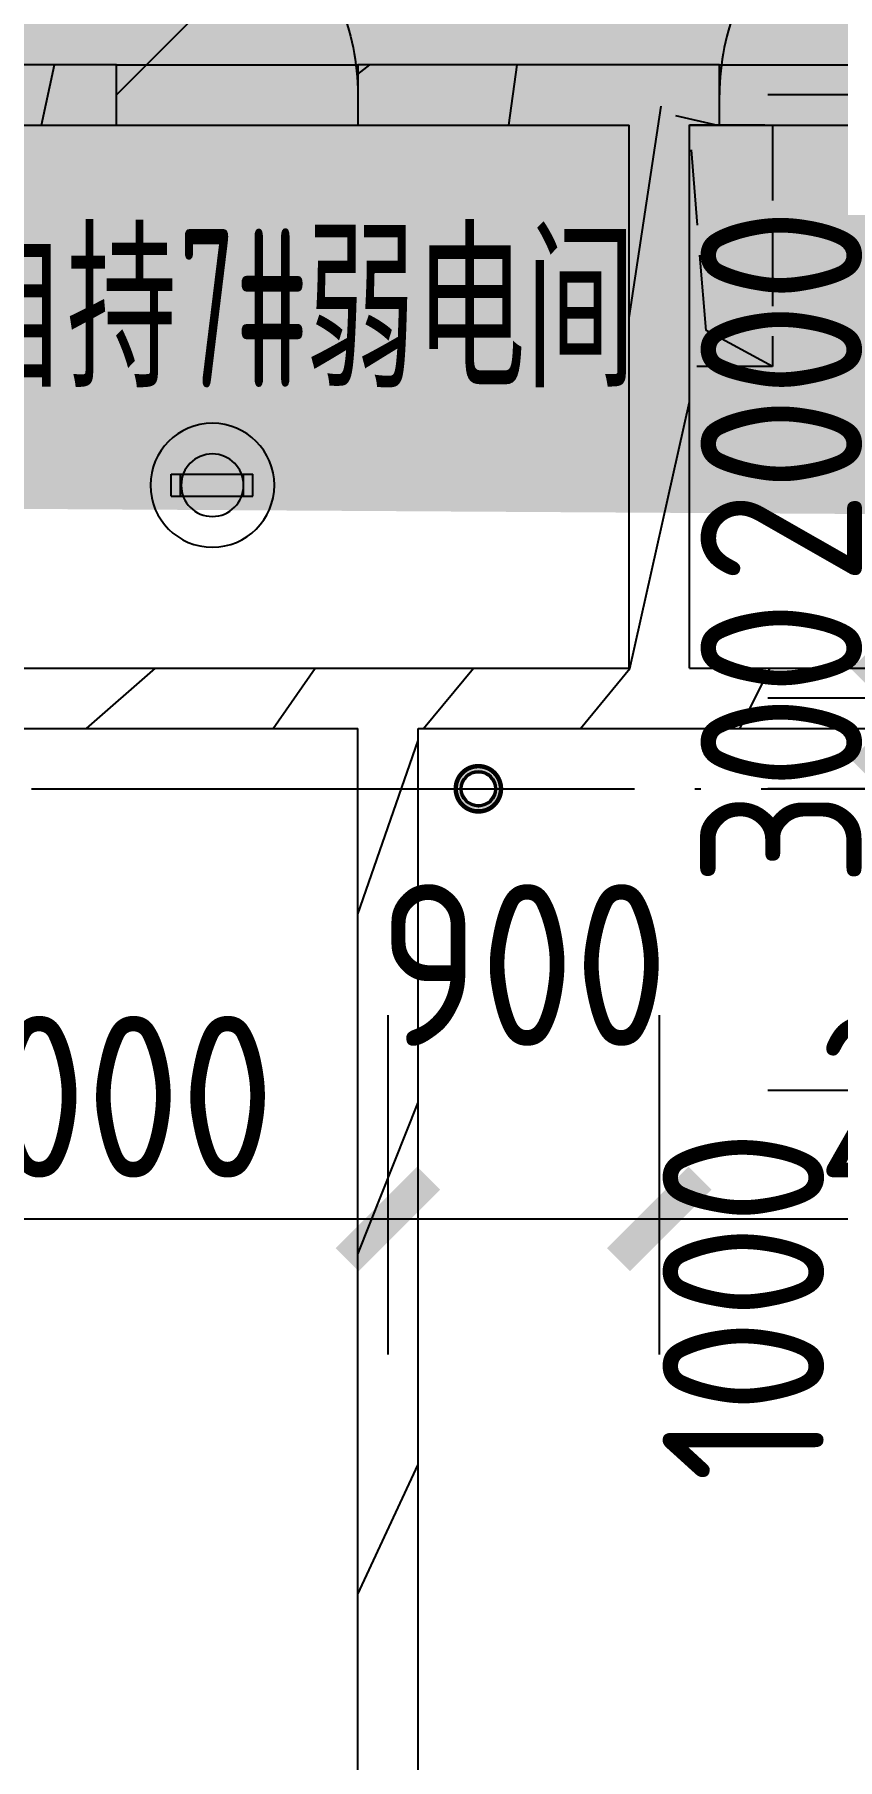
# Model space of a CAD drawing. Header units: inches. Extents: x 0 to 1813292486, y 0 to 3473589894.
# Drawn here: x 600551714 to 600554377, y 3473209201 to 3473214918 of the extents above; entities that cross this region are included whole.
import ezdxf
from ezdxf.enums import TextEntityAlignment as Align

# ---------------------------------------------------------------- set-up
doc = ezdxf.new("R2010")
doc.units = ezdxf.units.IN
doc.header["$LTSCALE"] = 1000
doc.header["$MEASUREMENT"] = 0
for name, pattern in [('AX-MALL-GIRD-200$0$DOTE', [2.4200000000000004, 2, -0.2, 0.02, -0.2]), ('AX-MALL-WALL-P02-QT$0$DOTE', [2.4200000000000004, 2, -0.2, 0.02, -0.2]), ('EX-MALL-2F-DBKD$0$DASH', [0.35, 0.25, -0.1]), ('PX-MALL-P02-LG$0$CONTINOUS', [0])]:
    doc.linetypes.add(name, pattern=pattern)
for name, color, linetype in [('A-Anno-Note', 241, 'Continuous'), ('AX-MALL-DIM-P02$0$A-Anno-Dims', 3, 'Continuous'), ('AX-MALL-DIM-P02$0$A-Detl-Thin', 131, 'Continuous'), ('AX-MALL-GIRD-200$0$A-Grid', 222, 'AX-MALL-GIRD-200$0$DOTE'), ('AX-MALL-P02-200$0$A-Anno-Note', 241, 'Continuous'), ('AX-MALL-WALL-P02$0$A-Anno-Note', 241, 'Continuous'), ('AX-MALL-WALL-P02-QT$0$_T_S__T_ELEV_A-STRS', 7, 'Continuous'), ('AX-MALL-WALL-P02-QT$0$A-Anno-Note', 241, 'Continuous'), ('AX-MALL-WALL-P02-QT$0$A-Detl-Patt', 8, 'Continuous'), ('AX-MALL-WALL-P02-QT$0$A-Detl-Thin', 131, 'Continuous'), ('AX-MALL-WALL-P02-QT$0$A-Wall', 2, 'Continuous'), ('AX-MALL-WALL-P02-QT$0$A-Wall-Patt', 13, 'Continuous'), ('AX-MALL-WALL-P02-QT$0$A-Wind', 4, 'Continuous'), ('AX-MALL-WORD-P02$0$A-Anno-Note', 241, 'Continuous'), ('AX-MALL-ZTKD-P02$0$A-Anno-Note', 241, 'Continuous'), ('EX-MALL-2F-DBKD$0$0电井顶板开洞', 7, 'Continuous'), ('PX-MALL-P02-LG$0$P-Pipe-Risr', 7, 'Continuous'), ('PX-MALL-P02-LG$0$P-Pipe-Risr-Arch', 6, 'Continuous'), ('PX-MALL-P02-LG$0$P-Pipe-Risr-W100', 6, 'Continuous'), ('PX-MALL-P02-LG$0$P-Pipe-Risr-W50', 6, 'Continuous'), ('PX-MALL-P02-LG$0$P-Sewr-Pipe', 123, 'PX-MALL-P02-LG$0$CONTINOUS'), ('PX-MALL-P02-LG$0$PX-DSY-一层平面图$0$PX-B-P01$0$P-Gass-Anno', 41, 'Continuous')]:
    doc.layers.add(name, color=color, linetype=linetype)
doc.styles.add('AX-MALL-DIM-P02$0$_TCH_DIM_T3', font='gbenor.shx')
doc.styles.add('AX-MALL-WORD-P02$0$STANDARD', font='gbenor.shx', dxfattribs={"bigfont": 'gbcbig.shx'})
doc.styles.add('PX-MALL-P02-LG$0$jzfz', font='gbenor.shx', dxfattribs={"bigfont": 'gbcbig.shx'})
doc.dimstyles.new('AX-MALL-DIM-P02$0$_TCH_ARCH&&180', dxfattribs={"dimtxt": 535.5, "dimasz": 270, "dimexe": 450, "dimexo": 450, "dimgap": 137.25, "dimtad": 1, "dimdec": 0, "dimzin": 0, "dimdsep": 46, "dimtxsty": 'AX-MALL-DIM-P02$0$_TCH_DIM_T3', "dimblk": 'AX-MALL-DIM-P02$0$_ArchTick', "dimcen": 0.09, "dimclrt": 7, "dimazin": 2, "dimtfac": 1, "dimtdec": 0, "dimtix": 1, "dimtmove": 2, "dimatfit": 3, "dimfxl": 500, "dimtolj": 1, "dimtzin": 0, "dimarcsym": 0})
pattern_1 = [(45, (0, 359.0227), (-353.55353201463, 353.55353201463), [])]

# ---------------------------------------------------------------- blocks, each defined once
blk = doc.blocks.new('AX-MALL-WORD-P02')
at = {"layer": 'AX-MALL-WORD-P02$0$A-Anno-Note', "style": 'AX-MALL-WORD-P02$0$STANDARD'}
for s, p in [('自持', (600357085.9014206, 3473083379.102857)), ('弱电间', (600358170.3317249, 3473082975.120748))]:
    blk.add_text(s, height=506.3829787234042, rotation=339.5681613092015, dxfattribs=at).set_placement(p)
at = {"layer": 'AX-MALL-WORD-P02$0$A-Anno-Note', "style": 'AX-MALL-WORD-P02$0$STANDARD', "width": 0.6}
blk.add_text('7#', height=525, rotation=339.5681613092015, dxfattribs=at).set_placement((600357776.7547033, 3473083121.739738))
blk = doc.blocks.new('AX-MALL-GIRD-200')
at = {"layer": 'AX-MALL-GIRD-200$0$A-Grid'}
blk.add_line((600218521.0220362, 3473133579.090285), (600576417.0261351, 3473000252.327003), dxfattribs=at)
blk = doc.blocks.new('AX-MALL-WALL-P02-QT$0$tj')
at = {"layer": 'AX-MALL-WALL-P02-QT$0$A-Detl-Patt'}
h = blk.add_hatch(dxfattribs=at)
h.set_pattern_fill('STEEL', color=256, scale=100.0000000000001, angle=50.43183869082386)
h.set_pattern_definition([(75.00000000004839, (-14278.19445574284, 156289.8254051208), (-153.3407249234246, 41.08752340989569), []), (75.00000000004839, (-14317.88195610046, 156358.5661673546), (-153.3407249234246, 41.08752340989569), [])])
edge = h.paths.add_edge_path()
edge.add_line((88101.273016572, 47666.64152574539), (87883.93542659283, 47459.84604215622))
edge.add_line((87883.93542659283, 47459.84604215622), (91571.54751467705, 43584.64122533798))
edge.add_arc((262949.389629302, 558937.705083496), 543101.4133620498, 251.6057364187558, 260.0288666978238)
edge.add_arc((172180.8466627672, -2862.146247219684), 27099.9982179492, 64.7128659603706, 96.9316049602786, ccw=False)
edge.add_arc((262948.9730309481, 558936.3205539446), 543099.9677998082, 261.6155114784545, 271.7251478115656)
edge.add_line((279298.9759148359, 16082.51663446426), (279298.9759315252, 16382.65274763107))
edge.add_arc((262948.9742454757, 558936.3204835369), 542799.9676941936, 261.62020364125146, 271.7261014454634, ccw=False)
edge.add_arc((172180.8456921196, -2862.14609140989), 27400.00151046549, 64.80631838577902, 96.83815911678944)
edge.add_arc((262949.394896181, 558937.7037490648), 542801.4137571028, 251.6136389015772, 260.02417327084333, ccw=False)
edge.add_line((91737.26096642017, 43845.69257831573), (88101.273016572, 47666.64152574539))
blk = doc.blocks.new('EX-MALL-2F-DBKD')
at = {"layer": 'EX-MALL-2F-DBKD$0$0电井顶板开洞', "linetype": 'EX-MALL-2F-DBKD$0$DASH'}
blk.add_lwpolyline([(600359387.2917745, 3473082596.312141), (600359666.5662788, 3473083345.98257), (600359924.2227405, 3473083249.997886), (600359644.9482347, 3473082500.327456)], close=True, dxfattribs=at)
blk.add_lwpolyline([(600359644.9482347, 3473082500.327456), (600359480.4776928, 3473082688.931694), (600359666.5662786, 3473083345.98257)], dxfattribs=at)
blk = doc.blocks.new('AX-MALL-WALL-P02-QT$0$$DorLib2D$00000114')
at = {"color": 0}
blk.add_line((0.4999999999999964, 3.552713678800501e-15), (-0.2071067811864751, 0.7071067811864857), dxfattribs=at)
blk.add_arc((0.5000000000013856, -1.154631945610163e-12), 1.000000000001696, 135, 180, dxfattribs=at)
blk = doc.blocks.new('AX-MALL-WALL-P02-QT')
at = {"layer": 'AX-MALL-WALL-P02-QT$0$A-Wall-Patt'}
h = blk.add_hatch(dxfattribs=at)
h.set_pattern_fill('普通砖', color=256, scale=200, style=0)
h.set_pattern_definition(pattern_1)
h.paths.add_polyline_path([(600356948.9695646, 3473084358.315969), (600357886.0577124, 3473084009.223137), (600357955.8762789, 3473084196.640766), (600356925.079316, 3473084580.642882), (600356878.5336052, 3473084455.697796)])
h = blk.add_hatch(dxfattribs=at)
h.set_pattern_fill('普通砖', color=256, scale=200, style=0)
h.set_pattern_definition(pattern_1)
h.paths.add_polyline_path([(600359642.6349422, 3473083568.273669), (600358705.546796, 3473083917.366501), (600358635.7282296, 3473083729.948872), (600359479.107561, 3473083415.765323), (600359596.0892309, 3473083443.328583)])
h = blk.add_hatch(dxfattribs=at)
h.set_pattern_fill('普通砖', color=256, scale=200, style=0)
h.set_pattern_definition(pattern_1)
h.paths.add_polyline_path([(600359666.5251901, 3473083345.946757), (600359760.2340043, 3473083311.037474), (600359830.0525705, 3473083498.455103), (600359642.6349417, 3473083568.273669), (600359596.0892311, 3473083443.328583)])
h = blk.add_hatch(dxfattribs=at)
h.set_pattern_fill('普通砖', color=256, scale=200, style=0)
h.set_pattern_definition(pattern_1)
h.paths.add_polyline_path([(600358921.176423, 3473081631.624832), (600359038.158093, 3473081659.188092), (600359666.5251901, 3473083345.946757), (600359596.089231, 3473083443.328583), (600359479.107561, 3473083415.765323), (600358850.7404637, 3473081729.006659)])
h = blk.add_hatch(dxfattribs=at)
h.set_pattern_fill('普通砖', color=256, scale=200, style=0)
h.set_pattern_definition(pattern_1)
h.paths.add_polyline_path([(600356203.6207972, 3473082643.994044), (600356157.0750865, 3473082519.048958), (600357937.5425652, 3473081855.772578), (600358054.5242352, 3473081883.335838), (600358101.0699462, 3473082008.280924), (600356320.6024671, 3473082671.557304)])
h = blk.add_hatch(dxfattribs=at)
h.set_pattern_fill('普通砖', color=256, scale=200, style=0)
h.set_pattern_definition(pattern_1)
h.paths.add_polyline_path([(600358054.5242352, 3473081883.335838), (600358124.9601945, 3473081785.954011), (600358874.6307119, 3473081506.679746), (600358921.176423, 3473081631.624832), (600358850.7404637, 3473081729.006659), (600358101.0699462, 3473082008.280924)])
h = blk.add_hatch(dxfattribs=at)
h.set_pattern_fill('普通砖', color=256, scale=200, style=0)
h.set_pattern_definition(pattern_1)
h.paths.add_polyline_path([(600354577.4601306, 3473072557.841636), (600354694.117194, 3473072576.362702), (600358124.9601945, 3473081785.954011), (600358054.5242352, 3473081883.335838), (600357937.5425652, 3473081855.772578), (600354512.6971512, 3473072662.280903)])
h = blk.add_hatch(dxfattribs=at)
h.set_pattern_fill('普通砖', color=256, scale=200, style=0)
h.set_pattern_definition(pattern_1)
h.paths.add_polyline_path([(600358921.176423, 3473081631.624832), (600358874.6307119, 3473081506.679746), (600360936.224635, 3473080738.675516), (600361053.206305, 3473080766.238776), (600361099.7520158, 3473080891.183862), (600359038.158093, 3473081659.188092)])
at = {"layer": 'AX-MALL-WALL-P02-QT$0$_T_S__T_ELEV_A-STRS', "linetype": 'AX-MALL-WALL-P02-QT$0$DOTE', "const_width": 150}
blk.add_lwpolyline([(600234247.8536268, 3473153011.494684), (600262405.5662599, 3473142521.920496), (600259473.1864733, 3473134650.380063), (600277652.6965212, 3473127877.979127), (600276745.0551592, 3473125441.549947), (600276745.055159, 3473125441.549947), (600276046.8694955, 3473123567.373652), (600279607.804453, 3473122240.820894), (600279607.8044529, 3473122240.820893), (600286917.0919989, 3473119517.896807), (600286114.1784856, 3473117362.594068), (600305090.2134603, 3473110293.464231), (600303222.5668081, 3473105280.042639), (600316013.8200127, 3473100514.925489), (600314879.2683095, 3473097469.389009), (600322235.4102613, 3473094729.010282), (600324225.2394023, 3473100070.412719), (600344138.3625215, 3473092652.190045), (600342323.0797966, 3473087779.331682), (600442122.9674294, 3473050600.945104)], dxfattribs=at)
at = {"layer": 'AX-MALL-WALL-P02-QT$0$A-Wall'}
for p, q in [((600357955.8762789, 3473084196.640766), (600356925.079316, 3473084580.642882)), ((600356948.9695646, 3473084358.315969), (600357886.0577124, 3473084009.223137)), ((600357886.0577124, 3473084009.223137), (600357955.8762789, 3473084196.640766)), ((600358705.546796, 3473083917.366501), (600358635.7282296, 3473083729.948872)), ((600359642.6349422, 3473083568.273669), (600358705.546796, 3473083917.366501)), ((600358635.7282296, 3473083729.948872), (600359479.107561, 3473083415.765323)), ((600359830.0525705, 3473083498.455103), (600359642.6349417, 3473083568.273669)), ((600359760.2340043, 3473083311.037474), (600359830.0525705, 3473083498.455103)), ((600358850.7404637, 3473081729.006659), (600359479.107561, 3473083415.765323)), ((600359038.158093, 3473081659.188092), (600359666.5251901, 3473083345.946757)), ((600359666.5251901, 3473083345.946757), (600359760.2340043, 3473083311.037474)), ((600356320.6024671, 3473082671.557304), (600358101.0699462, 3473082008.280924)), ((600356157.0750865, 3473082519.048958), (600357937.5425652, 3473081855.772578)), ((600358101.0699462, 3473082008.280924), (600358850.7404637, 3473081729.006659)), ((600354512.6971512, 3473072662.280903), (600357937.5425652, 3473081855.772578)), ((600354694.117194, 3473072576.362702), (600358124.9601945, 3473081785.954011)), ((600358124.9601945, 3473081785.954011), (600358874.6307119, 3473081506.679746)), ((600359038.158093, 3473081659.188092), (600361099.7520158, 3473080891.183862)), ((600358874.6307119, 3473081506.679746), (600360936.224635, 3473080738.675516))]:
    blk.add_line(p, q, dxfattribs=at)
at = {"layer": 'AX-MALL-WALL-P02-QT$0$A-Wind'}
for p, q in [((600357955.8762786, 3473084196.640766), (600358705.5467961, 3473083917.366501)), ((600357886.0577123, 3473084009.223137), (600358635.7282298, 3473083729.948872)), ((600359830.0525706, 3473083498.455103), (600360579.723088, 3473083219.180838)), ((600359760.2340043, 3473083311.037474), (600360509.9045217, 3473083031.763209))]:
    blk.add_line(p, q, dxfattribs=at)
at = {"layer": 'AX-MALL-WALL-P02-QT$0$A-Anno-Note'}
blk.add_blockref('EX-MALL-2F-DBKD', (0, 0), dxfattribs=at)
at = {"layer": 'AX-MALL-WALL-P02-QT$0$A-Detl-Thin', "rotation": 339.5681613091762}
blk.add_blockref('AX-MALL-WALL-P02-QT$0$tj', (600144118.6961328, 3473128496.287411), dxfattribs=at)
at = {"layer": 'AX-MALL-WALL-P02-QT$0$A-Wind'}
blk.add_blockref('AX-MALL-GIRD-200', (0, 0), dxfattribs=at)
at = {"layer": 'AX-MALL-WALL-P02-QT$0$A-Wind', "yscale": 800, "zscale": 200}
for p, xscale, rotation in [((600358295.8022542, 3473083963.294819), -800, 339.5681612988992), ((600360169.9785461, 3473083265.109156), 800, 339.5681613187875)]:
    blk.add_blockref('AX-MALL-WALL-P02-QT$0$$DorLib2D$00000114', p, dxfattribs=dict(at, xscale=xscale, rotation=rotation))
blk = doc.blocks.new('AX-MALL-WALL-P02')
at = {"layer": 'AX-MALL-WALL-P02$0$A-Anno-Note'}
blk.add_blockref('AX-MALL-WORD-P02', (0, 0), dxfattribs=at)
blk.add_blockref('AX-MALL-WALL-P02-QT', (0, 0), dxfattribs=at)
blk = doc.blocks.new('PX-MALL-P02-LG$0$PX-DSY-一层平面图$0$PX-B-P01$0$A$C3BA02923')
for p, q in [((-205.0528028229019, 54.52846630102431), (200.4903818683233, 54.52846630105341)), ((-205.0528028229019, 54.52846630102431), (-205.0528028229019, -54.52846630098065)), ((-158.9956803772366, 54.52846630102431), (-158.9956803772366, -54.52846630098065)), ((154.4332594227744, 54.52846630102431), (154.4332594227744, -54.52846630098065)), ((200.4903818683233, 54.52846630105341), (200.4903818685561, -54.52846630105341)), ((-205.0528028229019, -54.52846630098065), (200.4903818685561, -54.52846630105341))]:
    blk.add_line(p, q)
for radius in [308.1916796825826, 155.3229930804212]:
    blk.add_circle((0, 0), radius)
blk = doc.blocks.new('PX-MALL-P02-LG$0$P-Risr')
at = {"layer": 'PX-MALL-P02-LG$0$P-Pipe-Risr-W50'}
h = blk.add_hatch(color=0, dxfattribs=at)
edge = h.paths.add_edge_path()
edge.add_ellipse((0, 0), major_axis=(47.05795628796547, 47.05795628796547), ratio=0.9999999999999695, start_angle=225.0000000000009, end_angle=405.0000000000009, ccw=False)
edge.add_ellipse((0, 0), major_axis=(47.05795628796764, 47.05795628796764), ratio=0.9999999999998785, start_angle=133.9675974886221, end_angle=225.0000000000035, ccw=False)
edge.add_line((-66.53919663240958, 1.199087783927098), (-54.4367953546693, 1.199087783927098))
edge.add_ellipse((0, 0), major_axis=(-38.50196423560672, 38.50196423560672), ratio=0.9999999999999859, start_angle=43.73814098242129, end_angle=134.9999999999996)
edge.add_ellipse((0, 0), major_axis=(38.50196423561096, 38.50196423561096), ratio=0.9999999999998216, start_angle=225.0000000000051, end_angle=405.0000000000051)
edge.add_ellipse((0, 0), major_axis=(38.50196423560679, 38.50196423560679), ratio=0.9999999999999831, start_angle=45.00000000000048, end_angle=133.7381409824204)
edge.add_line((-54.43679535467527, 1.199087783927098), (-66.53919663241555, 1.199087783927098))
edge.add_ellipse((0, 0), major_axis=(-47.05795628796762, 47.05795628796762), ratio=0.9999999999998742, start_angle=-45.00000000000358, end_angle=43.967597488629224, ccw=False)
at = {"layer": 'PX-MALL-P02-LG$0$P-Pipe-Risr-Arch', "ltscale": 0.7}
blk.add_circle((0, 0), 59.29000000000001, dxfattribs=at)
at = {"layer": 'PX-MALL-P02-LG$0$P-Pipe-Risr-W100', "color": 0, "const_width": 15}
blk.add_lwpolyline([(-75, 0, 1), (75, 0, 1)], format="xyb", close=True, dxfattribs=at)
at = {"layer": 'PX-MALL-P02-LG$0$P-Pipe-Risr-W50'}
blk.add_circle((0, 0), 54.45000000000001, dxfattribs=at)
at = {"layer": 'PX-MALL-P02-LG$0$P-Pipe-Risr', "style": 'PX-MALL-P02-LG$0$jzfz', "width": 0.6, "flags": 1}
for tag, p in [('SYS-MARK', (0.3310501334344735, -45.65933377496549)), ('RANGE', (0.3337570973526454, -45.67887874227017))]:
    blk.add_attdef(tag, text='', height=0.015625, dxfattribs=at).set_placement(p, align=Align.MIDDLE)
blk = doc.blocks.new('PX-MALL-P02-LG')
at = {"layer": 'PX-MALL-P02-LG$0$P-Sewr-Pipe', "ltscale": 0.7, "rotation": 249.568161364068}
blk.add_blockref('PX-MALL-P02-LG$0$P-Risr', (600358242.5451703, 3473081528.680003), dxfattribs=at)
at = {"layer": 'PX-MALL-P02-LG$0$PX-DSY-一层平面图$0$PX-B-P01$0$P-Gass-Anno', "xscale": -0.6666666666666912, "yscale": 0.6666666666666912, "zscale": 0.6666666666666665, "rotation": 159.5681613098035}
blk.add_blockref('PX-MALL-P02-LG$0$PX-DSY-一层平面图$0$PX-B-P01$0$A$C3BA02923', (600357767.2003244, 3473082779.480603, -1.308702143790567e-07), dxfattribs=at)
blk = doc.blocks.new('AX-MALL-ZTKD-P02')
at = {"layer": 'AX-MALL-ZTKD-P02$0$A-Anno-Note'}
blk.add_blockref('AX-MALL-GIRD-200', (0, 0), dxfattribs=at)
blk = doc.blocks.new('AX-MALL-DIM-P02$0$_ArchTick')
at = {"color": 0, "linetype": 'ByBlock', "const_width": 0.4}
blk.add_lwpolyline([(-0.5, -0.5), (0.5, 0.5)], dxfattribs=at)
blk = doc.blocks.new('*D710')
at = {"layer": 'AX-MALL-DIM-P02$0$A-Anno-Dims', "color": 0, "lineweight": -2, "transparency": 16777216}
for p, q in [((600355825.436882, 3473081628.815208), (600355432.5135193, 3473080574.070498)), ((600355589.6052969, 3473080995.760163), (600357463.7815886, 3473080297.574485)), ((600357699.6131737, 3473080930.629529), (600357306.689811, 3473079875.88482))]:
    blk.add_line(p, q, dxfattribs=at)
at = {"layer": 'AX-MALL-DIM-P02$0$A-Anno-Dims', "color": 0, "lineweight": -2, "transparency": 16777216, "xscale": 270, "yscale": 270, "zscale": 270}
for p, rotation in [((600355589.6052969, 3473080995.760163), 159.568160886164), ((600357463.7815886, 3473080297.574485), 339.568160886164)]:
    blk.add_blockref('AX-MALL-DIM-P02$0$_ArchTick', p, dxfattribs=dict(at, rotation=rotation))
at = {"layer": 'AX-MALL-DIM-P02$0$A-Anno-Dims', "color": 7, "transparency": 16777216, "insert": (600356668.0760423, 3473081026.188022), "char_height": 535.5, "attachment_point": 5, "rotation": 339.568160886164, "style": 'AX-MALL-DIM-P02$0$_TCH_DIM_T3'}
blk.add_mtext('\\A1;2000', dxfattribs=at)
blk = doc.blocks.new('*D711')
at = {"layer": 'AX-MALL-DIM-P02$0$A-Anno-Dims', "color": 0, "lineweight": -2, "transparency": 16777216}
for p, q in [((600357699.6131737, 3473080930.62953), (600357306.6898112, 3473079875.88482)), ((600358542.9924998, 3473080616.445976), (600358150.0691376, 3473079561.701267)), ((600357463.7815886, 3473080297.574485), (600358307.1609149, 3473079983.390932))]:
    blk.add_line(p, q, dxfattribs=at)
at = {"layer": 'AX-MALL-DIM-P02$0$A-Anno-Dims', "color": 0, "lineweight": -2, "transparency": 16777216, "xscale": 270, "yscale": 270, "zscale": 270}
for p, rotation in [((600357463.7815886, 3473080297.574485), 159.5681608980716), ((600358307.1609149, 3473079983.390932), 339.5681608980715)]:
    blk.add_blockref('AX-MALL-DIM-P02$0$_ArchTick', p, dxfattribs=dict(at, rotation=rotation))
at = {"layer": 'AX-MALL-DIM-P02$0$A-Anno-Dims', "color": 7, "transparency": 16777216, "insert": (600358179.2328751, 3473080929.042381), "char_height": 535.5, "attachment_point": 5, "rotation": 339.56816089807154, "style": 'AX-MALL-DIM-P02$0$_TCH_DIM_T3'}
blk.add_mtext('\\A1;900', dxfattribs=at)
blk = doc.blocks.new('*D712')
at = {"layer": 'AX-MALL-DIM-P02$0$A-Anno-Dims', "color": 0, "lineweight": -2, "transparency": 16777216}
for p, q in [((600358542.9924998, 3473080616.445976), (600358150.0691376, 3473079561.701267)), ((600358307.1609149, 3473079983.390932), (600360462.4636524, 3473079180.477401)), ((600360698.2952373, 3473079813.532445), (600360305.371875, 3473078758.787736))]:
    blk.add_line(p, q, dxfattribs=at)
at = {"layer": 'AX-MALL-DIM-P02$0$A-Anno-Dims', "color": 0, "lineweight": -2, "transparency": 16777216, "xscale": 270, "yscale": 270, "zscale": 270}
for p, rotation in [((600358307.1609149, 3473079983.390932), 159.5681608901709), ((600360462.4636524, 3473079180.477401), 339.5681608901709)]:
    blk.add_blockref('AX-MALL-DIM-P02$0$_ArchTick', p, dxfattribs=dict(at, rotation=rotation))
at = {"layer": 'AX-MALL-DIM-P02$0$A-Anno-Dims', "color": 7, "transparency": 16777216, "insert": (600359526.1948833, 3473079961.454865), "char_height": 535.5, "attachment_point": 5, "rotation": 339.5681608901709, "style": 'AX-MALL-DIM-P02$0$_TCH_DIM_T3'}
blk.add_mtext('\\A1;2300', dxfattribs=at)
blk = doc.blocks.new('*D726')
at = {"layer": 'AX-MALL-DIM-P02$0$A-Anno-Dims', "color": 0, "lineweight": -2, "transparency": 16777216}
for p, q in [((600360351.0075896, 3473080743.258944), (600359142.0013603, 3473081193.64924)), ((600359214.5981922, 3473080099.469311), (600359563.6910264, 3473081036.557466)), ((600360001.9147555, 3473079806.170789), (600358792.9085261, 3473080256.561085))]:
    blk.add_line(p, q, dxfattribs=at)
at = {"layer": 'AX-MALL-DIM-P02$0$A-Anno-Dims', "color": 0, "lineweight": -2, "transparency": 16777216, "xscale": 270, "yscale": 270, "zscale": 270}
for p, rotation in [((600359563.6910264, 3473081036.557466), 69.56816132621964), ((600359214.5981922, 3473080099.469311), 249.5681613262196)]:
    blk.add_blockref('AX-MALL-DIM-P02$0$_ArchTick', p, dxfattribs=dict(at, rotation=rotation))
at = {"layer": 'AX-MALL-DIM-P02$0$A-Anno-Dims', "color": 7, "transparency": 16777216, "insert": (600358467.4902849, 3473079615.053851), "char_height": 535.5, "attachment_point": 5, "rotation": 69.56816132621964, "style": 'AX-MALL-DIM-P02$0$_TCH_DIM_T3'}
blk.add_mtext('\\A1;1000', dxfattribs=at)
blk = doc.blocks.new('*D727')
at = {"layer": 'AX-MALL-DIM-P02$0$A-Anno-Dims', "color": 0, "lineweight": -2, "transparency": 16777216}
for p, q in [((600359668.4188752, 3473081317.683909), (600359762.6739397, 3473081570.697709)), ((600360455.7354386, 3473081024.385387), (600359246.7292092, 3473081474.775683)), ((600359563.6910264, 3473081036.557467), (600359668.4188752, 3473081317.683909)), ((600360351.0075898, 3473080743.258945), (600359142.0013604, 3473081193.64924)), ((600359563.6910264, 3473081036.557467), (600359469.435962, 3473080783.543667))]:
    blk.add_line(p, q, dxfattribs=at)
at = {"layer": 'AX-MALL-DIM-P02$0$A-Anno-Dims', "color": 0, "lineweight": -2, "transparency": 16777216, "xscale": 270, "yscale": 270, "zscale": 270}
for p, rotation in [((600359668.4188752, 3473081317.683909), 249.5681613343912), ((600359563.6910264, 3473081036.557467), 69.56816133439125)]:
    blk.add_blockref('AX-MALL-DIM-P02$0$_ArchTick', p, dxfattribs=dict(at, rotation=rotation))
at = {"layer": 'AX-MALL-DIM-P02$0$A-Anno-Dims', "color": 7, "transparency": 16777216, "insert": (600359236.5342513, 3473081318.503284), "char_height": 535.5, "attachment_point": 5, "rotation": 69.56816133439123, "style": 'AX-MALL-DIM-P02$0$_TCH_DIM_T3'}
blk.add_mtext('\\A1;300', dxfattribs=at)
blk = doc.blocks.new('*D728')
at = {"layer": 'AX-MALL-DIM-P02$0$A-Anno-Dims', "color": 0, "lineweight": -2, "transparency": 16777216}
for p, q in [((600361153.921102, 3473082898.561681), (600359944.9148725, 3473083348.951977)), ((600359668.4188752, 3473081317.683908), (600360366.6045387, 3473083191.860203)), ((600360455.7354385, 3473081024.385386), (600359246.7292091, 3473081474.775681))]:
    blk.add_line(p, q, dxfattribs=at)
at = {"layer": 'AX-MALL-DIM-P02$0$A-Anno-Dims', "color": 0, "lineweight": -2, "transparency": 16777216, "xscale": 270, "yscale": 270, "zscale": 270}
for p, rotation in [((600360366.6045387, 3473083191.860203), 69.5681613239682), ((600359668.4188752, 3473081317.683908), 249.5681613239682)]:
    blk.add_blockref('AX-MALL-DIM-P02$0$_ArchTick', p, dxfattribs=dict(at, rotation=rotation))
at = {"layer": 'AX-MALL-DIM-P02$0$A-Anno-Dims', "color": 7, "transparency": 16777216, "insert": (600359637.9910073, 3473082396.154652), "char_height": 535.5, "attachment_point": 5, "rotation": 69.5681613239682, "style": 'AX-MALL-DIM-P02$0$_TCH_DIM_T3'}
blk.add_mtext('\\A1;2000', dxfattribs=at)
blk = doc.blocks.new('*D729')
at = {"layer": 'AX-MALL-DIM-P02$0$A-Anno-Dims', "color": 0, "lineweight": -2, "transparency": 16777216}
for p, q in [((600361956.8346137, 3473085053.864418), (600360747.8283843, 3473085504.254714)), ((600360366.6045387, 3473083191.860203), (600361169.5180504, 3473085347.16294)), ((600361153.9211019, 3473082898.561681), (600359944.9148725, 3473083348.951977))]:
    blk.add_line(p, q, dxfattribs=at)
at = {"layer": 'AX-MALL-DIM-P02$0$A-Anno-Dims', "color": 0, "lineweight": -2, "transparency": 16777216, "xscale": 270, "yscale": 270, "zscale": 270}
for p, rotation in [((600361169.5180504, 3473085347.16294), 69.56816132674665), ((600360366.6045387, 3473083191.860203), 249.5681613267467)]:
    blk.add_blockref('AX-MALL-DIM-P02$0$_ArchTick', p, dxfattribs=dict(at, rotation=rotation))
at = {"layer": 'AX-MALL-DIM-P02$0$A-Anno-Dims', "color": 7, "transparency": 16777216, "insert": (600360388.5405947, 3473084410.894168), "char_height": 535.5, "attachment_point": 5, "rotation": 69.56816132674665, "style": 'AX-MALL-DIM-P02$0$_TCH_DIM_T3'}
blk.add_mtext('\\A1;2300', dxfattribs=at)
blk = doc.blocks.new('AX-MALL-DIM-P02')
at = {"layer": 'AX-MALL-DIM-P02$0$A-Detl-Thin'}
blk.add_blockref('AX-MALL-ZTKD-P02', (-2.384185791015625e-06, 9.5367431640625e-07), dxfattribs=at)
at = {"layer": 'AX-MALL-DIM-P02$0$A-Anno-Dims'}
for p1, p2, distance, picture, middle in [((600361575.6107681, 3473082741.469908), (600362378.5242801, 3473084896.772645), 1290.1734306526648, '*D729', (600360388.5405947, 3473084410.894168)), ((600360877.4251046, 3473080867.293612), (600361575.6107681, 3473082741.469908), 1290.1734302627851, '*D728', (600359637.9910073, 3473082396.154652)), ((600355982.5286593, 3473082050.504873), (600357856.7049512, 3473081352.319194), -1125.5554940036502, '*D710', (600356668.0760423, 3473081026.188022)), ((600360772.697256, 3473080586.167171), (600360877.4251047, 3473080867.293613), 1290.1734308738762, '*D727', (600359236.5342513, 3473081318.503284)), ((600358700.0842773, 3473081038.135641), (600360855.3870149, 3473080235.22211), -1125.5554939620351, '*D712', (600359526.1948833, 3473079961.454865))]:
    dim = blk.add_aligned_dim(p1=p1, p2=p2, distance=distance, dimstyle='AX-MALL-DIM-P02$0$_TCH_ARCH&&180', dxfattribs=at)
    dim.commit()
    dim.dimension.update_dxf_attribs({"geometry": picture, "text_midpoint": middle})
for base, p1, p2, angle, picture, middle in [((600358307.1609149, 3473079983.390932), (600357856.7049509, 3473081352.319194), (600358700.0842772, 3473081038.135641), 339.56816092651815, '*D711', (600358179.2328751, 3473080929.042381)), ((600359563.6910264, 3473081036.557466), (600360423.6044215, 3473079649.079015), (600360772.6972558, 3473080586.16717), 69.56816133575711, '*D726', (600358467.4902849, 3473079615.053851))]:
    dim = blk.add_linear_dim(base=base, p1=p1, p2=p2, angle=angle, dimstyle='AX-MALL-DIM-P02$0$_TCH_ARCH&&180', dxfattribs=at)
    dim.commit()
    dim.dimension.update_dxf_attribs({"geometry": picture, "text_midpoint": middle, "dimtype": 129})
blk = doc.blocks.new('AX-MALL-P02-200')
at = {"layer": 'AX-MALL-P02-200$0$A-Anno-Note'}
blk.add_blockref('AX-MALL-WALL-P02', (0, 0), dxfattribs=at)
for name in ['AX-MALL-DIM-P02', 'PX-MALL-P02-LG']:
    blk.add_blockref(name, (0, 0), dxfattribs=at)

msp = doc.modelspace()

# ---------------------------------------------------------------- block references
at = {"layer": 'A-Anno-Note', "rotation": 20.43183869077545}
msp.add_blockref('AX-MALL-P02-200', (1250392458.527329, 9048125.682563305), dxfattribs=at)

doc.saveas('drawing.dxf')
